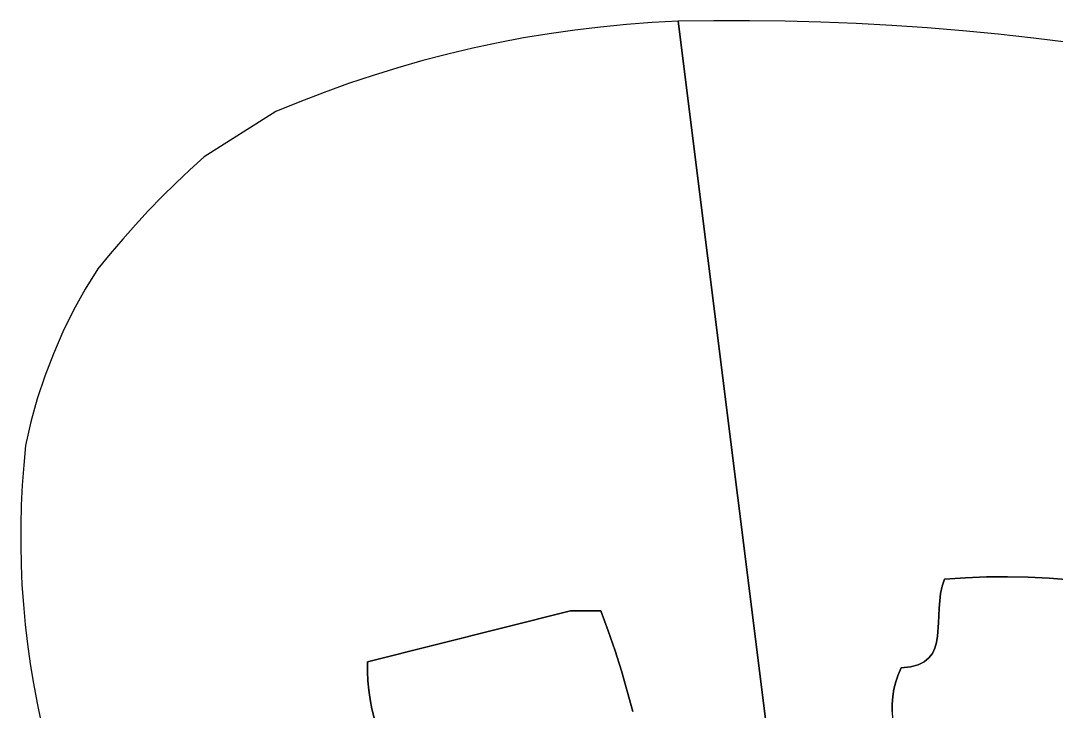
# Model space of a CAD drawing. Header units: inches. Extents: x 37.5 to 70.3, y 17.4 to 61.6.
# Drawn here: x 38.39 to 43.69, y 52.46 to 56 of the extents above; entities that cross this region are included whole.
import ezdxf

# ---------------------------------------------------------------- set-up
doc = ezdxf.new("R2010")
doc.units = ezdxf.units.IN
doc.layers.add('SURFACES_FOR_SKETCHUP', color=7, linetype='Continuous')

msp = doc.modelspace()

# ---------------------------------------------------------------- linework, layer by layer
at = {"layer": 'SURFACES_FOR_SKETCHUP'}
for points, invisible_edges in [([(41.359, 55.963), (41.3605, 52.9707), (41.4912, 55.9758)], 3), ([(41.6238, 55.9856), (41.3605, 52.9707), (41.7567, 55.9924)], 3), ([(41.3979, 52.8689), (41.7567, 55.9924), (41.3605, 52.9707)], 3), ([(41.4912, 55.9758), (41.3605, 52.9707), (41.6238, 55.9856)], 3), ([(41.3979, 52.8689), (41.433, 52.7663), (41.7567, 55.9924)], 10), ([(41.7737, 52.0182), (41.7567, 55.9924), (41.433, 52.7663)], 11), ([(41.9392, 55.9951), (41.7567, 55.9924), (43.1213, 53.1332)], 10), ([(42.439, 50.5339), (42.8522, 52.4926), (41.7567, 55.9924)], 3), ([(42.8522, 52.4926), (42.8554, 52.5309), (41.7567, 55.9924)], 10), ([(42.8554, 52.5309), (42.8617, 52.5688), (41.7567, 55.9924)], 10), ([(42.8617, 52.5688), (42.8711, 52.6061), (41.7567, 55.9924)], 10), ([(42.8711, 52.6061), (42.8835, 52.6427), (41.7567, 55.9924)], 10), ([(42.8835, 52.6427), (42.899, 52.6783), (41.7567, 55.9924)], 10), ([(42.899, 52.6783), (43.1213, 53.1332), (41.7567, 55.9924)], 11), ([(41.8069, 51.9516), (41.7567, 55.9924), (41.7917, 51.986)], 3), ([(41.7567, 55.9924), (41.8195, 51.9151), (42.439, 50.5339)], 3), ([(41.7917, 51.986), (41.7567, 55.9924), (41.7737, 52.0182)], 3), ([(41.8195, 51.9151), (41.7567, 55.9924), (41.8069, 51.9516)], 3), ([(42.1217, 55.9953), (41.9392, 55.9951), (43.1213, 53.1332)], 10), ([(42.1217, 55.9953), (43.1213, 53.1332), (42.3042, 55.993)], 3), ([(42.3042, 55.993), (43.1213, 53.1332), (42.4866, 55.9882)], 3), ([(42.4866, 55.9882), (43.1213, 53.1332), (42.6688, 55.9808)], 3), ([(42.6688, 55.9808), (43.1213, 53.1332), (42.8509, 55.971)], 3), ([(42.8509, 55.971), (43.1213, 53.1332), (43.0328, 55.9586)], 3), ([(41.0959, 55.9284), (40.9651, 55.9067), (41.2043, 52.9707)], 10), ([(41.0959, 55.9284), (41.3605, 52.9707), (41.2272, 55.9472)], 3), ([(41.0959, 55.9284), (41.2043, 52.9707), (41.3605, 52.9707)], 9), ([(41.2272, 55.9472), (41.3605, 52.9707), (41.359, 55.963)], 3), ([(43.0328, 55.9586), (43.1213, 53.1332), (43.2146, 55.9437)], 3), ([(43.2284, 53.1404), (43.2146, 55.9437), (43.1213, 53.1332)], 3), ([(43.2146, 55.9437), (43.2284, 53.1404), (43.3961, 55.9264)], 3), ([(43.3355, 53.1445), (43.3961, 55.9264), (43.2284, 53.1404)], 3), ([(43.3961, 55.9264), (43.3355, 53.1445), (43.5774, 55.9065)], 3), ([(40.8348, 55.882), (40.7051, 55.8545), (41.2043, 52.9707)], 10), ([(40.9651, 55.9067), (40.8348, 55.882), (41.2043, 52.9707)], 10), ([(43.4427, 53.1455), (43.5774, 55.9065), (43.3355, 53.1445)], 3), ([(43.5774, 55.9065), (43.4427, 53.1455), (43.7583, 55.8841)], 3), ([(43.5499, 53.1433), (43.7583, 55.8841), (43.4427, 53.1455)], 3), ([(43.7583, 55.8841), (43.5499, 53.1433), (43.939, 55.8592)], 3), ([(43.6569, 53.1379), (43.939, 55.8592), (43.5499, 53.1433)], 3), ([(43.7638, 53.1294), (43.939, 55.8592), (43.6569, 53.1379)], 3), ([(40.5761, 55.8239), (40.4478, 55.7905), (41.2043, 52.9707)], 10), ([(40.7051, 55.8545), (40.5761, 55.8239), (41.2043, 52.9707)], 10), ([(40.3202, 55.7542), (40.1935, 55.715), (41.2043, 52.9707)], 10), ([(40.4478, 55.7905), (40.3202, 55.7542), (41.2043, 52.9707)], 10), ([(40.1935, 55.715), (40.0676, 55.6729), (41.2043, 52.9707)], 10), ([(40.0676, 55.6729), (39.9426, 55.6279), (41.2043, 52.9707)], 10), ([(39.9426, 55.6279), (39.8186, 55.5801), (41.2043, 52.9707)], 10), ([(39.8186, 55.5801), (39.6956, 55.5295), (40.1646, 52.7085)], 10), ([(40.1646, 52.7085), (41.2043, 52.9707), (39.8186, 55.5801)], 10), ([(39.6956, 55.5295), (39.3285, 55.298), (40.1646, 52.7085)], 10), ([(39.2552, 55.2314), (40.1646, 52.7085), (39.3285, 55.298)], 3), ([(39.1833, 55.1632), (40.1646, 52.7085), (39.2552, 55.2314)], 3), ([(39.113, 55.0935), (40.1646, 52.7085), (39.1833, 55.1632)], 3), ([(39.0441, 55.0224), (40.1646, 52.7085), (39.113, 55.0935)], 3), ([(39.0441, 55.0224), (38.9768, 54.9497), (40.1646, 52.7085)], 10), ([(38.9768, 54.9497), (38.9111, 54.8756), (40.1646, 52.7085)], 10), ([(38.9111, 54.8756), (38.8469, 54.8001), (40.1646, 52.7085)], 10), ([(38.8469, 54.8001), (38.7195, 54.6186), (40.1646, 52.7085)], 11), ([(38.7844, 54.7233), (38.7195, 54.6186), (38.8469, 54.8001)], 2), ([(38.6597, 54.5112), (40.1646, 52.7085), (38.7195, 54.6186)], 3), ([(38.6052, 54.4011), (40.1646, 52.7085), (38.6597, 54.5112)], 3), ([(38.556, 54.2886), (40.1646, 52.7085), (38.6052, 54.4011)], 3), ([(38.556, 54.2886), (38.5122, 54.174), (40.1646, 52.7085)], 10), ([(38.5122, 54.174), (38.4739, 54.0573), (40.1646, 52.7085)], 10), ([(38.4739, 54.0573), (38.4411, 53.9388), (40.1646, 52.7085)], 10), ([(38.414, 53.8186), (38.4042, 53.7167), (38.4411, 53.9388)], 2), ([(38.4042, 53.7167), (40.1646, 52.7085), (38.4411, 53.9388)], 11), ([(38.3968, 53.6146), (40.1646, 52.7085), (38.4042, 53.7167)], 3), ([(38.3917, 53.5125), (40.1646, 52.7085), (38.3968, 53.6146)], 3), ([(38.3891, 53.4104), (40.1646, 52.7085), (38.3917, 53.5125)], 3), ([(38.3888, 53.3083), (40.1646, 52.7085), (38.3891, 53.4104)], 3), ([(38.3909, 53.2063), (40.1646, 52.7085), (38.3888, 53.3083)], 3), ([(38.3954, 53.1044), (40.1646, 52.7085), (38.3909, 53.2063)], 3), ([(38.4023, 53.0026), (40.1646, 52.7085), (38.3954, 53.1044)], 3), ([(42.899, 52.6783), (43.1092, 53.097), (43.1213, 53.1332)], 9), ([(43.5499, 53.1433), (43.0714, 52.7792), (43.6569, 53.1379)], 3), ([(43.0802, 52.8086), (43.0714, 52.7792), (43.5499, 53.1433)], 10), ([(43.6569, 53.1379), (43.0714, 52.7792), (43.7638, 53.1294)], 3), ([(43.7638, 53.1294), (43.0714, 52.7792), (44.3203, 52.4573)], 11), ([(43.5499, 53.1433), (43.4427, 53.1455), (43.0802, 52.8086)], 10), ([(43.0857, 52.8405), (43.0802, 52.8086), (43.4427, 53.1455)], 10), ([(43.4427, 53.1455), (43.3355, 53.1445), (43.0857, 52.8405)], 10), ([(43.0906, 52.91), (43.0857, 52.8405), (43.3355, 53.1445)], 10), ([(43.0906, 52.91), (43.3355, 53.1445), (43.0933, 52.9843)], 3), ([(43.3355, 53.1445), (43.2284, 53.1404), (43.0933, 52.9843)], 10), ([(43.0933, 52.9843), (43.2284, 53.1404), (43.0961, 53.0221)], 3), ([(43.0961, 53.0221), (43.2284, 53.1404), (43.1011, 53.0598)], 3), ([(43.1092, 53.097), (43.1011, 53.0598), (43.2284, 53.1404)], 10), ([(43.2284, 53.1404), (43.1213, 53.1332), (43.1092, 53.097)], 8), ([(42.899, 52.6783), (43.1011, 53.0598), (43.1092, 53.097)], 9), ([(42.899, 52.6783), (43.0961, 53.0221), (43.1011, 53.0598)], 9), ([(38.4116, 52.901), (40.1646, 52.7085), (38.4023, 53.0026)], 3), ([(43.0961, 53.0221), (42.899, 52.6783), (43.0933, 52.9843)], 3), ([(40.1644, 52.6601), (40.1667, 52.612), (41.2043, 52.9707)], 10), ([(40.1646, 52.7085), (40.1644, 52.6601), (41.2043, 52.9707)], 2), ([(40.1667, 52.612), (40.1713, 52.564), (41.2043, 52.9707)], 10), ([(40.1713, 52.564), (40.1782, 52.5164), (41.2043, 52.9707)], 10), ([(40.1782, 52.5164), (40.1876, 52.4691), (41.2043, 52.9707)], 10), ([(40.1876, 52.4691), (40.1993, 52.4224), (41.2043, 52.9707)], 10), ([(40.1993, 52.4224), (40.2133, 52.3762), (41.2043, 52.9707)], 10), ([(40.2133, 52.3762), (40.2296, 52.3308), (41.2043, 52.9707)], 10), ([(41.4961, 52.559), (41.2043, 52.9707), (40.2296, 52.3308)], 11), ([(41.3605, 52.9707), (41.2043, 52.9707), (41.3979, 52.8689)], 2), ([(41.433, 52.7663), (41.3979, 52.8689), (41.2043, 52.9707)], 10), ([(41.4961, 52.559), (41.4657, 52.663), (41.2043, 52.9707)], 10), ([(41.433, 52.7663), (41.2043, 52.9707), (41.4657, 52.663)], 3), ([(43.0933, 52.9843), (42.899, 52.6783), (43.0906, 52.91)], 3), ([(38.4232, 52.7996), (40.1646, 52.7085), (38.4116, 52.901)], 3), ([(43.0906, 52.91), (42.899, 52.6783), (43.0857, 52.8405)], 3), ([(42.9465, 52.684), (43.0857, 52.8405), (42.899, 52.6783)], 3), ([(43.0857, 52.8405), (42.9465, 52.684), (43.0802, 52.8086)], 3), ([(38.4372, 52.6986), (40.1646, 52.7085), (38.4232, 52.7996)], 3), ([(42.9465, 52.684), (42.9853, 52.6946), (43.0802, 52.8086)], 10), ([(43.0714, 52.7792), (43.0802, 52.8086), (42.9853, 52.6946)], 10), ([(41.4657, 52.663), (41.7737, 52.0182), (41.433, 52.7663)], 3), ([(43.0404, 52.7294), (42.8614, 52.3773), (43.5832, 51.6341)], 11), ([(43.0404, 52.7294), (43.0163, 52.7099), (42.8614, 52.3773)], 10), ([(42.9853, 52.6946), (43.0163, 52.7099), (43.0714, 52.7792)], 10), ([(43.0585, 52.7526), (43.0714, 52.7792), (43.0163, 52.7099)], 10), ([(43.0404, 52.7294), (43.0585, 52.7526), (43.0163, 52.7099)], 2), ([(43.0585, 52.7526), (43.0404, 52.7294), (43.5832, 51.6341)], 10), ([(43.0585, 52.7526), (44.3203, 52.4573), (43.0714, 52.7792)], 3), ([(44.3203, 52.4573), (43.0585, 52.7526), (44.3222, 52.4069)], 3), ([(43.5832, 51.6341), (44.3222, 52.4069), (43.0585, 52.7526)], 11), ([(38.4536, 52.5978), (40.1646, 52.7085), (38.4372, 52.6986)], 3), ([(38.4723, 52.4974), (40.1646, 52.7085), (38.4536, 52.5978)], 3), ([(40.1646, 52.7085), (38.4723, 52.4974), (40.1644, 52.6601)], 3), ([(42.8551, 52.4156), (43.0163, 52.7099), (42.8521, 52.4541)], 3), ([(43.0163, 52.7099), (42.9853, 52.6946), (42.8521, 52.4541)], 10), ([(42.8522, 52.4926), (42.8521, 52.4541), (42.9853, 52.6946)], 10), ([(42.8554, 52.5309), (42.8522, 52.4926), (42.9853, 52.6946)], 10), ([(42.8614, 52.3773), (43.0163, 52.7099), (42.8551, 52.4156)], 3), ([(42.8554, 52.5309), (42.9853, 52.6946), (42.8617, 52.5688)], 3), ([(42.8617, 52.5688), (42.9853, 52.6946), (42.8711, 52.6061)], 3), ([(42.9465, 52.684), (42.8711, 52.6061), (42.9853, 52.6946)], 3), ([(42.8835, 52.6427), (42.8711, 52.6061), (42.9465, 52.684)], 10), ([(42.899, 52.6783), (42.8835, 52.6427), (42.9465, 52.684)], 2), ([(38.4934, 52.3973), (40.1644, 52.6601), (38.4723, 52.4974)], 3), ([(40.1644, 52.6601), (38.4934, 52.3973), (40.1667, 52.612)], 3), ([(41.4961, 52.559), (41.7526, 52.0475), (41.4657, 52.663)], 3), ([(41.7737, 52.0182), (41.4657, 52.663), (41.7526, 52.0475)], 3), ([(40.1667, 52.612), (38.4934, 52.3973), (40.0671, 52.1807)], 11), ([(40.0671, 52.1807), (40.1713, 52.564), (40.1667, 52.612)], 9), ([(40.0671, 52.1807), (40.1782, 52.5164), (40.1713, 52.564)], 9), ([(40.0671, 52.1807), (40.1876, 52.4691), (40.1782, 52.5164)], 9), ([(41.5242, 52.4543), (41.4961, 52.559), (40.2296, 52.3308)], 10), ([(41.5242, 52.4543), (41.7526, 52.0475), (41.4961, 52.559)], 3), ([(40.0671, 52.1807), (40.1993, 52.4224), (40.1876, 52.4691)], 9), ([(42.8522, 52.4926), (42.439, 50.5339), (42.8521, 52.4541)], 3)]:
    msp.add_3dface(points, dxfattribs=dict(at, invisible_edges=invisible_edges))

doc.saveas('drawing.dxf')
